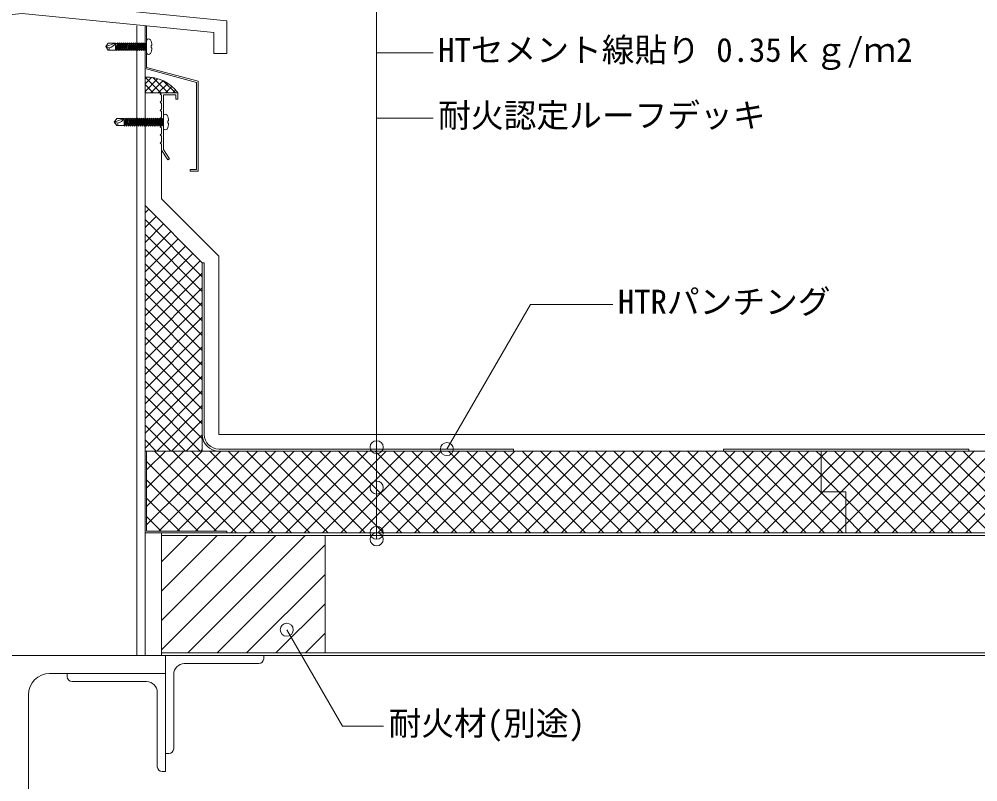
# Model space of a CAD drawing. Units: millimetres, scale not verified. Extents: x -1381 to 1379, y -955 to 955.
# Drawn here: x -3 to 583, y -537 to -70 of the extents above; entities that cross this region are included whole.
import ezdxf
from ezdxf.enums import TextEntityAlignment as Align

# ---------------------------------------------------------------- set-up
doc = ezdxf.new("R2010")
doc.units = ezdxf.units.MM
doc.header["$LTSCALE"] = 3
doc.linetypes.add('USER1', pattern=[9.525, 6.35, -3.175])
for name, color, linetype, lineweight in [('0-1_BOUSUI', 1, 'Continuous', 18), ('0-2_MOJI', 7, 'Continuous', 18), ('0-3_HATCH', 9, 'Continuous', 18), ('0-4_KANAMONO', 5, 'Continuous', 18), ('0-5_KANAMONO_SCREW', 4, 'Continuous', 18), ('0-6_TEKKOTU', 7, 'USER1', 18), ('0-7_dekki', 3, 'Continuous', 18), ('0-8_dannnetu', 6, 'Continuous', 18)]:
    doc.layers.add(name, color=color, linetype=linetype, lineweight=lineweight)
doc.styles.add('ＭＳ ゴシック', font='')
doc.styles.get('ＭＳ ゴシック').set_extended_font_data('MS Gothic')

msp = doc.modelspace()

# ---------------------------------------------------------------- linework, layer by layer
at = {"layer": '0-1_BOUSUI'}
for p, q in [((74.006, -109.921), (78.022, -105.905)), ((74.006, -114.411), (81.727, -106.691)), ((79.08, -115.29), (74.006, -110.216)), ((83.57, -115.29), (74.008, -105.728)), ((77.617, -115.29), (84.982, -107.925)), ((88.06, -115.29), (78.787, -106.017)), ((82.108, -115.29), (87.872, -109.526)), ((92.551, -115.29), (85.371, -108.111)), ((74.59, -115.29), (74.006, -114.706)), ((84.01, -115.29), (74.006, -115.29)), ((86.598, -115.29), (90.439, -111.449)), ((91.088, -115.29), (92.701, -113.677))]:
    msp.add_line(p, q, dxfattribs=at)
for points in [[(84.01, -150.29), (84.006, -180.144), (119.008, -215.146)], [(899.006, -324.286), (163.148, -324.286), (119.008, -324.286), (119.008, -215.146)]]:
    msp.add_lwpolyline(points, dxfattribs=at)
msp.add_arc((74.972, -129.412), 23.704, 36.56627, 92.33461, dxfattribs=at)
at = {"layer": '0-2_MOJI'}
for p, q in [((215.506, -388.283), (215.506, 49.2)), ((215.506, -90.8), (250.082, -90.8)), ((215.506, -130.8), (250.082, -130.8))]:
    msp.add_line(p, q, dxfattribs=at)
for points in [[(258.408, -333.086), (309.41, -244.749), (359.848, -244.749)], [(160.56, -443.573), (194.554, -502.451), (219.773, -502.451)]]:
    msp.add_lwpolyline(points, dxfattribs=at)
for centre in [(215.506, -331.968), (258.408, -333.086), (215.506, -356.637), (215.506, -384.283), (215.506, -388.283), (160.56, -443.573)]:
    msp.add_circle(centre, 4, dxfattribs=at)
at = {"layer": '0-3_HATCH'}
for p, q in [((74.006, -188.77), (76.248, -186.528)), ((74.006, -197.751), (80.738, -191.018)), ((109.006, -227.847), (74.006, -192.847)), ((74.006, -206.731), (85.229, -195.509)), ((74.006, -215.711), (89.719, -199.999)), ((109.006, -236.828), (74.006, -201.828)), ((74.006, -224.692), (94.209, -204.489)), ((74.006, -233.672), (98.699, -208.979)), ((109.006, -245.808), (74.006, -210.808)), ((74.006, -242.652), (103.189, -213.469)), ((74.006, -251.632), (107.679, -217.959)), ((109.006, -254.788), (74.006, -219.788)), ((74.006, -260.613), (109.006, -225.613)), ((109.006, -263.768), (74.006, -228.768)), ((74.006, -269.593), (109.006, -234.593)), ((109.006, -272.749), (74.006, -237.749)), ((74.006, -278.573), (109.006, -243.573)), ((109.006, -281.729), (74.006, -246.729)), ((74.006, -287.553), (109.006, -252.553)), ((109.006, -290.709), (74.006, -255.709)), ((74.006, -296.534), (109.006, -261.534)), ((109.006, -299.689), (74.006, -264.689)), ((74.006, -305.514), (109.006, -270.514)), ((109.006, -308.67), (74.006, -273.67)), ((74.006, -314.494), (109.006, -279.494)), ((109.006, -317.65), (74.006, -282.65)), ((74.006, -323.474), (109.006, -288.474)), ((109.006, -326.63), (74.006, -291.63)), ((74.006, -332.455), (109.006, -297.455)), ((107.682, -334.286), (74.006, -300.61)), ((98.702, -334.286), (74.006, -309.591)), ((81.155, -334.286), (109.006, -306.435)), ((90.135, -334.286), (109.006, -315.415)), ((89.722, -334.286), (74.006, -318.571)), ((80.741, -334.286), (74.006, -327.551)), ((99.115, -334.286), (109.006, -324.395)), ((108.096, -334.286), (109.006, -333.376)), ((75.006, -334.607), (75.327, -334.286)), ((75.006, -345.832), (86.552, -334.286)), ((75.006, -357.058), (97.778, -334.286)), ((75.006, -368.283), (109.003, -334.286)), ((75.006, -379.508), (120.228, -334.286)), ((129.846, -384.286), (79.846, -334.286)), ((82.454, -383.286), (131.454, -334.286)), ((141.071, -384.286), (91.071, -334.286)), ((93.679, -383.286), (142.679, -334.286)), ((152.297, -384.286), (102.297, -334.286)), ((104.904, -383.286), (153.904, -334.286)), ((163.522, -384.286), (113.522, -334.286)), ((116.129, -383.286), (165.129, -334.286)), ((174.747, -384.286), (124.747, -334.286)), ((126.355, -384.286), (176.355, -334.286)), ((185.973, -384.286), (135.973, -334.286)), ((137.58, -384.286), (187.58, -334.286)), ((197.198, -384.286), (147.198, -334.286)), ((148.805, -384.286), (198.805, -334.286)), ((208.423, -384.286), (158.423, -334.286)), ((160.031, -384.286), (210.031, -334.286)), ((219.649, -384.286), (169.649, -334.286)), ((171.256, -384.286), (221.256, -334.286)), ((230.874, -384.286), (180.874, -334.286)), ((182.481, -384.286), (232.481, -334.286)), ((242.099, -384.286), (192.099, -334.286)), ((193.707, -384.286), (243.707, -334.286)), ((253.325, -384.286), (203.325, -334.286)), ((204.932, -384.286), (254.932, -334.286)), ((264.55, -384.286), (214.55, -334.286)), ((216.157, -384.286), (266.157, -334.286)), ((275.775, -384.286), (225.775, -334.286)), ((227.383, -384.286), (277.383, -334.286)), ((287, -384.286), (237, -334.286)), ((238.608, -384.286), (288.608, -334.286)), ((298.226, -384.286), (248.226, -334.286)), ((249.833, -384.286), (299.833, -334.286)), ((309.451, -384.286), (259.451, -334.286)), ((261.059, -384.286), (311.059, -334.286)), ((320.676, -384.286), (270.676, -334.286)), ((272.284, -384.286), (322.284, -334.286)), ((331.902, -384.286), (281.902, -334.286)), ((283.509, -384.286), (333.509, -334.286)), ((343.127, -384.286), (293.127, -334.286)), ((294.735, -384.286), (344.735, -334.286)), ((354.352, -384.286), (304.352, -334.286)), ((305.96, -384.286), (355.96, -334.286)), ((365.578, -384.286), (315.578, -334.286)), ((317.185, -384.286), (367.185, -334.286)), ((376.803, -384.286), (326.803, -334.286)), ((328.411, -384.286), (378.411, -334.286)), ((388.028, -384.286), (338.028, -334.286)), ((339.636, -384.286), (389.636, -334.286)), ((399.254, -384.286), (349.254, -334.286)), ((350.861, -384.286), (400.861, -334.286)), ((410.479, -384.286), (360.479, -334.286)), ((362.087, -384.286), (412.087, -334.286)), ((421.704, -384.286), (371.704, -334.286)), ((373.312, -384.286), (423.312, -334.286)), ((432.93, -384.286), (382.93, -334.286)), ((384.537, -384.286), (434.537, -334.286)), ((444.155, -384.286), (394.155, -334.286)), ((395.762, -384.286), (445.762, -334.286)), ((455.38, -384.286), (405.38, -334.286)), ((406.988, -384.286), (456.988, -334.286)), ((466.606, -384.286), (416.606, -334.286)), ((418.213, -384.286), (468.213, -334.286)), ((477.831, -384.286), (427.831, -334.286)), ((429.438, -384.286), (479.438, -334.286)), ((489.056, -384.286), (439.056, -334.286)), ((440.664, -384.286), (487.006, -337.944)), ((500.282, -384.286), (450.282, -334.286)), ((502.006, -374.786), (461.507, -334.286)), ((487.006, -348.56), (472.732, -334.286)), ((487.006, -337.335), (483.958, -334.286)), ((487.006, -337.944), (490.664, -334.286)), ((487.006, -349.169), (501.889, -334.286)), ((533.958, -384.286), (487.006, -337.335)), ((488.114, -359.286), (513.114, -334.286)), ((545.183, -384.286), (495.183, -334.286)), ((499.34, -359.286), (524.34, -334.286)), ((502.006, -367.845), (535.565, -334.286)), ((502.006, -379.07), (546.79, -334.286)), ((556.408, -384.286), (506.408, -334.286)), ((508.016, -384.286), (558.016, -334.286)), ((567.633, -384.286), (517.633, -334.286)), ((519.241, -384.286), (569.241, -334.286)), ((578.859, -384.286), (528.859, -334.286)), ((530.466, -384.286), (580.466, -334.286)), ((590.084, -384.286), (540.084, -334.286)), ((541.692, -384.286), (591.692, -334.286)), ((601.309, -384.286), (551.309, -334.286)), ((552.917, -384.286), (602.917, -334.286)), ((612.535, -384.286), (562.535, -334.286)), ((564.142, -384.286), (614.142, -334.286)), ((623.76, -384.286), (573.76, -334.286)), ((575.368, -384.286), (625.368, -334.286)), ((117.621, -383.286), (75.006, -340.672)), ((451.889, -384.286), (487.006, -349.169)), ((497.732, -359.286), (487.006, -348.56)), ((106.395, -383.286), (75.006, -351.897)), ((463.114, -384.286), (488.114, -359.286)), ((474.34, -384.286), (499.34, -359.286)), ((502.006, -363.56), (497.732, -359.286)), ((95.17, -383.286), (75.006, -363.122)), ((485.565, -384.286), (502.006, -367.845)), ((522.732, -384.286), (502.006, -363.56)), ((83.945, -383.286), (75.006, -374.348)), ((496.79, -384.286), (502.006, -379.07)), ((511.507, -384.286), (502.006, -374.786)), ((84.006, -401.939), (100.059, -385.886)), ((84.006, -419.9), (118.02, -385.886)), ((84.006, -437.86), (135.98, -385.886)), ((84.006, -455.821), (153.941, -385.886)), ((100.101, -457.686), (171.901, -385.886)), ((118.062, -457.686), (184.006, -391.742)), ((136.022, -457.686), (184.006, -409.702)), ((153.983, -457.686), (184.006, -427.663)), ((171.943, -457.686), (184.006, -445.623))]:
    msp.add_line(p, q, dxfattribs=at)
msp.add_lwpolyline([(84.006, -457.686), (184.006, -457.686), (184.006, -385.886), (84.006, -385.886)], close=True, dxfattribs=at)
at = {"layer": '0-4_KANAMONO'}
for p, q in [((69.006, -459.286), (69.006, -74.286)), ((74.006, -459.286), (74.006, -74.286)), ((83.21, -121.04), (84.01, -120.29)), ((110.206, -219.286), (110.206, -324.361)), ((143.506, -464.286), (98.006, -464.286)), ((26.506, -472.286), (26.506, -470.286)), ((91.506, -470.786), (91.506, -516.286)), ((75.006, -475.286), (29.506, -475.286)), ((81.506, -527.286), (81.506, -481.786)), ((88.506, -519.286), (86.506, -519.286))]:
    msp.add_line(p, q, dxfattribs=at)
for points in [[(75.006, -74.286), (75.006, -99.768), (106.539, -108.217), (106.539, -163.217), (101.539, -163.217), (101.539, -162.217), (105.539, -162.217), (105.539, -108.985), (74.006, -100.535), (74.006, -74.286)], [(83.21, -121.04), (84.01, -120.29), (84.01, -116.79), (83.21, -116.04), (84.01, -115.29), (94.01, -115.29), (94.01, -119.29), (92.81, -119.29), (92.81, -116.49), (85.21, -116.49), (85.21, -149.927), (89.008, -155.624), (88.01, -156.29), (84.01, -150.29), (84.01, -146.79), (83.21, -146.04), (84.01, -145.29), (84.01, -141.79), (83.21, -141.04), (84.01, -140.29), (84.01, -136.79), (83.21, -136.04), (84.01, -135.29), (84.01, -131.79), (83.21, -131.04), (84.01, -130.29), (84.01, -126.79), (83.21, -126.04), (84.01, -125.29), (84.01, -121.79)], [(427.277, -334.286), (577.277, -334.286), (577.277, -333.086), (427.277, -333.086)], [(74.006, -334.286), (74.006, -384.286), (124.006, -384.286), (124.006, -383.286), (75.006, -383.286), (75.006, -334.286)]]:
    msp.add_lwpolyline(points, close=True, dxfattribs=at)
for points in [[(109.006, -324.371), (109.006, -219.286), (110.206, -219.293)], [(119.006, -333.086), (299.006, -333.086), (299.006, -334.286), (119.006, -334.286)], [(86.506, -519.286), (86.506, -459.286), (146.506, -459.286), (146.506, -461.286)], [(26.506, -470.286), (86.506, -470.286), (86.506, -530.286), (84.506, -530.286)]]:
    msp.add_lwpolyline(points, dxfattribs=at)
for centre, radius, start, end in [((119.006, -324.286), 10, 180.48766, 270), ((119.006, -324.286), 8.8, 180.48766, 270), ((143.506, -461.286), 3, 270, 0), ((98.006, -470.786), 6.5, 90, 180), ((29.506, -472.286), 3, 180, 270), ((75.006, -481.786), 6.5, 0, 90), ((88.506, -516.286), 3, 270, 0), ((84.506, -527.286), 3, 180, 270)]:
    msp.add_arc(centre, radius, start, end, dxfattribs=at)
at = {"layer": '0-5_KANAMONO_SCREW'}
for p, q in [((50.006, -87.083), (56.006, -84.933)), ((50.006, -87.083), (51.512, -84.933)), ((50.006, -87.083), (52.012, -87.718)), ((50.006, -87.083), (51.512, -89.233)), ((51.512, -84.933), (56.006, -84.933)), ((56.006, -88.983), (57.106, -84.683)), ((56.006, -84.933), (56.006, -89.233)), ((56.978, -85.183), (56.006, -85.183)), ((56.506, -89.483), (57.606, -85.183)), ((57.106, -84.683), (57.606, -85.183)), ((57.206, -88.983), (58.306, -84.683)), ((58.178, -85.183), (57.606, -85.183)), ((57.706, -89.483), (58.306, -84.683)), ((57.706, -89.483), (58.806, -85.183)), ((58.306, -84.683), (58.806, -85.183)), ((58.406, -88.983), (59.506, -84.683)), ((59.378, -85.183), (58.806, -85.183)), ((58.906, -89.483), (59.506, -84.683)), ((58.906, -89.483), (60.006, -85.183)), ((59.506, -84.683), (60.006, -85.183)), ((59.606, -88.983), (60.706, -84.683)), ((60.578, -85.183), (60.006, -85.183)), ((60.106, -89.483), (60.706, -84.683)), ((60.106, -89.483), (61.206, -85.183)), ((60.706, -84.683), (61.206, -85.183)), ((60.806, -88.983), (61.906, -84.683)), ((61.778, -85.183), (61.206, -85.183)), ((61.306, -89.483), (61.906, -84.683)), ((61.306, -89.483), (62.406, -85.183)), ((61.906, -84.683), (62.406, -85.183)), ((62.006, -88.983), (63.106, -84.683)), ((62.978, -85.183), (62.406, -85.183)), ((62.506, -89.483), (63.106, -84.683)), ((62.506, -89.483), (63.606, -85.183)), ((63.106, -84.683), (63.606, -85.183)), ((63.206, -88.983), (64.306, -84.683)), ((64.178, -85.183), (63.606, -85.183)), ((63.706, -89.483), (64.306, -84.683)), ((63.706, -89.483), (64.806, -85.183)), ((64.306, -84.683), (64.806, -85.183)), ((64.406, -88.983), (65.506, -84.683)), ((65.378, -85.183), (64.806, -85.183)), ((64.906, -89.483), (65.506, -84.683)), ((64.906, -89.483), (66.006, -85.183)), ((65.506, -84.683), (66.006, -85.183)), ((65.606, -88.983), (66.706, -84.683)), ((66.578, -85.183), (66.006, -85.183)), ((66.106, -89.483), (66.706, -84.683)), ((66.106, -89.483), (67.206, -85.183)), ((66.706, -84.683), (67.206, -85.183)), ((66.806, -88.983), (67.906, -84.683)), ((67.778, -85.183), (67.206, -85.183)), ((67.306, -89.483), (67.906, -84.683)), ((67.306, -89.483), (68.406, -85.183)), ((67.906, -84.683), (68.406, -85.183)), ((68.006, -88.983), (69.106, -84.683)), ((68.978, -85.183), (68.406, -85.183)), ((68.506, -89.483), (69.606, -85.183)), ((69.206, -88.983), (70.306, -84.683)), ((70.178, -85.183), (69.606, -85.183)), ((69.706, -89.483), (70.306, -84.683)), ((69.706, -89.483), (70.806, -85.183)), ((70.306, -84.683), (70.806, -85.183)), ((70.406, -88.983), (71.506, -84.683)), ((71.378, -85.183), (70.806, -85.183)), ((70.906, -89.483), (71.506, -84.683)), ((70.906, -89.483), (72.006, -85.183)), ((71.506, -84.683), (72.006, -85.183)), ((71.606, -88.983), (72.706, -84.683)), ((72.578, -85.183), (72.006, -85.183)), ((72.106, -89.483), (72.706, -84.683)), ((72.106, -89.483), (73.206, -85.183)), ((72.706, -84.683), (73.206, -85.183)), ((72.806, -88.983), (73.906, -84.683)), ((73.778, -85.183), (73.206, -85.183)), ((73.306, -89.483), (73.906, -84.683)), ((73.306, -89.483), (74.406, -85.183)), ((73.906, -84.683), (74.406, -85.183)), ((74.006, -88.983), (75.006, -85.074)), ((74.978, -85.183), (74.406, -85.183)), ((74.506, -89.483), (75.006, -85.483)), ((74.506, -89.483), (75.006, -87.528)), ((75.006, -90.833), (75.006, -83.333)), ((51.512, -89.233), (56.006, -89.233)), ((57.206, -88.983), (56.634, -88.983)), ((57.206, -88.983), (57.706, -89.483)), ((58.406, -88.983), (57.834, -88.983)), ((58.406, -88.983), (58.906, -89.483)), ((59.606, -88.983), (59.034, -88.983)), ((59.606, -88.983), (60.106, -89.483)), ((60.806, -88.983), (60.234, -88.983)), ((60.806, -88.983), (61.306, -89.483)), ((62.006, -88.983), (61.434, -88.983)), ((62.006, -88.983), (62.506, -89.483)), ((63.206, -88.983), (62.634, -88.983)), ((63.206, -88.983), (63.706, -89.483)), ((64.406, -88.983), (63.834, -88.983)), ((64.406, -88.983), (64.906, -89.483)), ((65.606, -88.983), (65.034, -88.983)), ((65.606, -88.983), (66.106, -89.483)), ((66.806, -88.983), (66.234, -88.983)), ((66.806, -88.983), (67.306, -89.483)), ((68.006, -88.983), (67.434, -88.983)), ((68.006, -88.983), (68.506, -89.483)), ((69.206, -88.983), (68.634, -88.983)), ((69.206, -88.983), (69.706, -89.483)), ((70.406, -88.983), (69.834, -88.983)), ((70.406, -88.983), (70.906, -89.483)), ((71.606, -88.983), (71.034, -88.983)), ((71.606, -88.983), (72.106, -89.483)), ((72.806, -88.983), (72.234, -88.983)), ((72.806, -88.983), (73.306, -89.483)), ((74.006, -88.983), (73.434, -88.983)), ((74.006, -88.983), (74.506, -89.483)), ((75.006, -88.983), (74.634, -88.983)), ((55.21, -133.209), (56.716, -131.059)), ((55.21, -133.209), (61.21, -131.059)), ((55.21, -133.209), (57.216, -133.844)), ((55.21, -133.209), (56.716, -135.359)), ((56.716, -131.059), (61.21, -131.059)), ((61.21, -135.109), (62.31, -130.809)), ((61.21, -131.059), (61.21, -135.359)), ((62.182, -131.309), (61.21, -131.309)), ((61.71, -135.609), (62.31, -130.809)), ((61.71, -135.609), (62.81, -131.309)), ((62.31, -130.809), (62.81, -131.309)), ((62.41, -135.109), (63.51, -130.809)), ((63.382, -131.309), (62.81, -131.309)), ((62.91, -135.609), (63.51, -130.809)), ((62.91, -135.609), (64.01, -131.309)), ((63.51, -130.809), (64.01, -131.309)), ((63.61, -135.109), (64.71, -130.809)), ((64.582, -131.309), (64.01, -131.309)), ((64.11, -135.609), (64.71, -130.809)), ((64.11, -135.609), (65.21, -131.309)), ((64.71, -130.809), (65.21, -131.309)), ((64.81, -135.109), (65.91, -130.809)), ((65.782, -131.309), (65.21, -131.309)), ((65.31, -135.609), (65.91, -130.809)), ((65.31, -135.609), (66.41, -131.309)), ((65.91, -130.809), (66.41, -131.309)), ((66.01, -135.109), (67.11, -130.809)), ((66.982, -131.309), (66.41, -131.309)), ((66.51, -135.609), (67.11, -130.809)), ((66.51, -135.609), (67.61, -131.309)), ((67.11, -130.809), (67.61, -131.309)), ((67.21, -135.109), (68.31, -130.809)), ((68.182, -131.309), (67.61, -131.309)), ((67.71, -135.609), (68.31, -130.809)), ((67.71, -135.609), (68.81, -131.309)), ((68.31, -130.809), (68.81, -131.309)), ((68.41, -135.109), (69.51, -130.809)), ((69.382, -131.309), (68.81, -131.309)), ((68.91, -135.609), (69.51, -130.809)), ((68.91, -135.609), (70.01, -131.309)), ((69.51, -130.809), (70.01, -131.309)), ((69.61, -135.109), (70.71, -130.809)), ((70.582, -131.309), (70.01, -131.309)), ((70.11, -135.609), (70.71, -130.809)), ((70.11, -135.609), (71.21, -131.309)), ((70.71, -130.809), (71.21, -131.309)), ((70.81, -135.109), (71.91, -130.809)), ((71.782, -131.309), (71.21, -131.309)), ((71.31, -135.609), (71.91, -130.809)), ((71.31, -135.609), (72.41, -131.309)), ((71.91, -130.809), (72.41, -131.309)), ((72.01, -135.109), (73.11, -130.809)), ((72.982, -131.309), (72.41, -131.309)), ((72.51, -135.609), (73.11, -130.809)), ((72.51, -135.609), (73.61, -131.309)), ((73.11, -130.809), (73.61, -131.309)), ((73.21, -135.109), (74.31, -130.809)), ((74.182, -131.309), (73.61, -131.309)), ((73.71, -135.609), (74.31, -130.809)), ((73.71, -135.609), (74.81, -131.309)), ((74.31, -130.809), (74.81, -131.309)), ((74.41, -135.109), (75.51, -130.809)), ((75.382, -131.309), (74.81, -131.309)), ((74.91, -135.609), (75.51, -130.809)), ((74.91, -135.609), (76.01, -131.309)), ((75.51, -130.809), (76.01, -131.309)), ((75.61, -135.109), (76.71, -130.809)), ((76.582, -131.309), (76.01, -131.309)), ((76.11, -135.609), (76.71, -130.809)), ((76.11, -135.609), (77.21, -131.309)), ((76.71, -130.809), (77.21, -131.309)), ((76.81, -135.109), (77.91, -130.809)), ((77.782, -131.309), (77.21, -131.309)), ((77.31, -135.609), (77.91, -130.809)), ((77.31, -135.609), (78.41, -131.309)), ((77.91, -130.809), (78.41, -131.309)), ((78.01, -135.109), (79.11, -130.809)), ((78.982, -131.309), (78.41, -131.309)), ((78.51, -135.609), (79.11, -130.809)), ((78.51, -135.609), (79.61, -131.309)), ((79.11, -130.809), (79.61, -131.309)), ((79.21, -135.109), (80.31, -130.809)), ((80.182, -131.309), (79.61, -131.309)), ((79.71, -135.609), (80.31, -130.809)), ((79.71, -135.609), (80.81, -131.309)), ((80.31, -130.809), (80.81, -131.309)), ((80.41, -135.109), (81.51, -130.809)), ((81.382, -131.309), (80.81, -131.309)), ((80.91, -135.609), (81.51, -130.809)), ((80.91, -135.609), (82.01, -131.309)), ((81.51, -130.809), (82.01, -131.309)), ((81.61, -135.109), (82.71, -130.809)), ((82.582, -131.309), (82.01, -131.309)), ((82.11, -135.609), (82.71, -130.809)), ((82.11, -135.609), (83.21, -131.309)), ((82.71, -130.809), (83.21, -131.309)), ((82.81, -135.109), (83.91, -130.809)), ((83.782, -131.309), (83.21, -131.309)), ((83.31, -135.609), (83.91, -130.809)), ((83.31, -135.609), (84.41, -131.309)), ((83.91, -130.809), (84.41, -131.309)), ((84.01, -135.109), (85.11, -130.809)), ((84.982, -131.309), (84.41, -131.309)), ((84.51, -135.609), (85.11, -130.809)), ((85.11, -130.809), (85.21, -130.909)), ((85.21, -136.959), (85.21, -129.459)), ((56.716, -135.359), (61.21, -135.359)), ((61.21, -135.109), (61.71, -135.609)), ((62.41, -135.109), (61.838, -135.109)), ((62.41, -135.109), (62.91, -135.609)), ((63.61, -135.109), (63.038, -135.109)), ((63.61, -135.109), (64.11, -135.609)), ((64.81, -135.109), (64.238, -135.109)), ((64.81, -135.109), (65.31, -135.609)), ((66.01, -135.109), (65.438, -135.109)), ((66.01, -135.109), (66.51, -135.609)), ((67.21, -135.109), (66.638, -135.109)), ((67.21, -135.109), (67.71, -135.609)), ((68.41, -135.109), (67.838, -135.109)), ((68.41, -135.109), (68.91, -135.609)), ((69.61, -135.109), (69.038, -135.109)), ((69.61, -135.109), (70.11, -135.609)), ((70.81, -135.109), (70.238, -135.109)), ((70.81, -135.109), (71.31, -135.609)), ((72.01, -135.109), (71.438, -135.109)), ((72.01, -135.109), (72.51, -135.609)), ((73.21, -135.109), (72.638, -135.109)), ((73.21, -135.109), (73.71, -135.609)), ((74.41, -135.109), (73.838, -135.109)), ((74.41, -135.109), (74.91, -135.609)), ((75.61, -135.109), (75.038, -135.109)), ((75.61, -135.109), (76.11, -135.609)), ((76.81, -135.109), (76.238, -135.109)), ((76.81, -135.109), (77.31, -135.609)), ((78.01, -135.109), (77.438, -135.109)), ((78.01, -135.109), (78.51, -135.609)), ((79.21, -135.109), (78.638, -135.109)), ((79.21, -135.109), (79.71, -135.609)), ((80.41, -135.109), (79.838, -135.109)), ((80.41, -135.109), (80.91, -135.609)), ((81.61, -135.109), (81.038, -135.109)), ((81.61, -135.109), (82.11, -135.609)), ((82.81, -135.109), (82.238, -135.109)), ((82.81, -135.109), (83.31, -135.609)), ((84.01, -135.109), (83.438, -135.109)), ((85.21, -135.109), (84.638, -135.109))]:
    msp.add_line(p, q, dxfattribs=at)
for points in [[(56.006, -88.983), (56.506, -89.483), (57.106, -84.683)], [(68.506, -89.483), (69.106, -84.683), (69.606, -85.183)], [(78.181, -86.332), (77.681, -86.332), (77.681, -87.832), (78.181, -87.832)], [(84.01, -135.109), (84.51, -135.609), (85.21, -132.872)], [(88.385, -132.458), (87.885, -132.458), (87.885, -133.958), (88.385, -133.958)]]:
    msp.add_lwpolyline(points, dxfattribs=at)
for centre, radius, start, end in [((51.197, -88.289), 0.995, 288.41711, 35.05239), ((51.264, -82.388), 5.381, 277.98368, 331.7858), ((76.006, -83.333), 1, 90, 180), ((75.082, -86.992), 4.75, 61.1191, 78.78043), ((66.91, -87.083), 11.296, 3.80906, 22.10088), ((66.91, -87.083), 11.296, 337.89912, 356.19515), ((76.006, -90.833), 1, 180, 270), ((75.082, -87.173), 4.75, 281.21957, 298.8809), ((86.21, -129.459), 1, 90, 180), ((85.286, -133.118), 4.75, 61.1191, 78.78043), ((56.401, -134.415), 0.995, 288.41711, 35.05239), ((56.468, -128.515), 5.381, 277.98368, 331.7858), ((77.114, -133.209), 11.296, 3.80906, 22.10088), ((77.114, -133.209), 11.296, 337.89912, 356.19515), ((86.21, -136.959), 1, 180, 270), ((85.286, -133.3), 4.75, 281.21957, 298.8809)]:
    msp.add_arc(centre, radius, start, end, dxfattribs=at)
at = {"layer": '0-6_TEKKOTU', "linetype": 'Continuous'}
msp.add_line((2.756, -610.286), (2.756, -483.286), dxfattribs=at)
msp.add_lwpolyline([(124.006, -91.286), (116.006, -91.286), (116.006, -78.526), (-0.994, -66.826), (-117.994, -78.526), (-117.994, -91.286), (-125.994, -91.286), (-125.994, -71.286), (-0.994, -58.786), (124.006, -71.286)], close=True, dxfattribs=at)
msp.add_lwpolyline([(15.756, -470.286), (86.506, -470.286), (86.506, -459.286), (-88.494, -459.286), (-88.494, -470.286), (-17.744, -470.286)], dxfattribs=at)
msp.add_arc((15.756, -483.286), 13, 90, 180, dxfattribs=at)
at = {"layer": '0-7_dekki'}
for p, q in [((84.006, -384.286), (899.006, -384.286)), ((84.006, -384.286), (84.006, -459.286)), ((84.006, -385.886), (899.006, -385.886)), ((84.006, -457.686), (899.006, -457.686)), ((84.006, -459.286), (899.006, -459.286))]:
    msp.add_line(p, q, dxfattribs=at)
at = {"layer": '0-8_dannnetu'}
for p, q in [((74.006, -184.286), (109.006, -219.286)), ((109.006, -219.286), (109.006, -334.286)), ((75.006, -334.286), (899.006, -334.286)), ((502.006, -359.286), (502.006, -384.286)), ((124.006, -384.286), (899.006, -384.286))]:
    msp.add_line(p, q, dxfattribs=at)
for points in [[(74.006, -115.29), (74.006, -184.286), (109.006, -219.286)], [(502.006, -359.286), (487.006, -359.286), (487.006, -334.286)]]:
    msp.add_lwpolyline(points, dxfattribs=at)

# ---------------------------------------------------------------- texts
at = {"layer": '0-2_MOJI', "style": 'ＭＳ ゴシック'}
for s, p in [('HTセメント線貼り 0.35ｋｇ/ｍ2', (253.082, -100.8)), ('耐火認定ルーフデッキ', (253.082, -140.8)), ('HTRパンチング', (362.848, -254.749)), ('耐火材(別途)', (222.773, -512.451))]:
    msp.add_text(s, height=14.66, dxfattribs=at).set_placement(p, align=Align.BOTTOM_LEFT)

doc.saveas('drawing.dxf')
